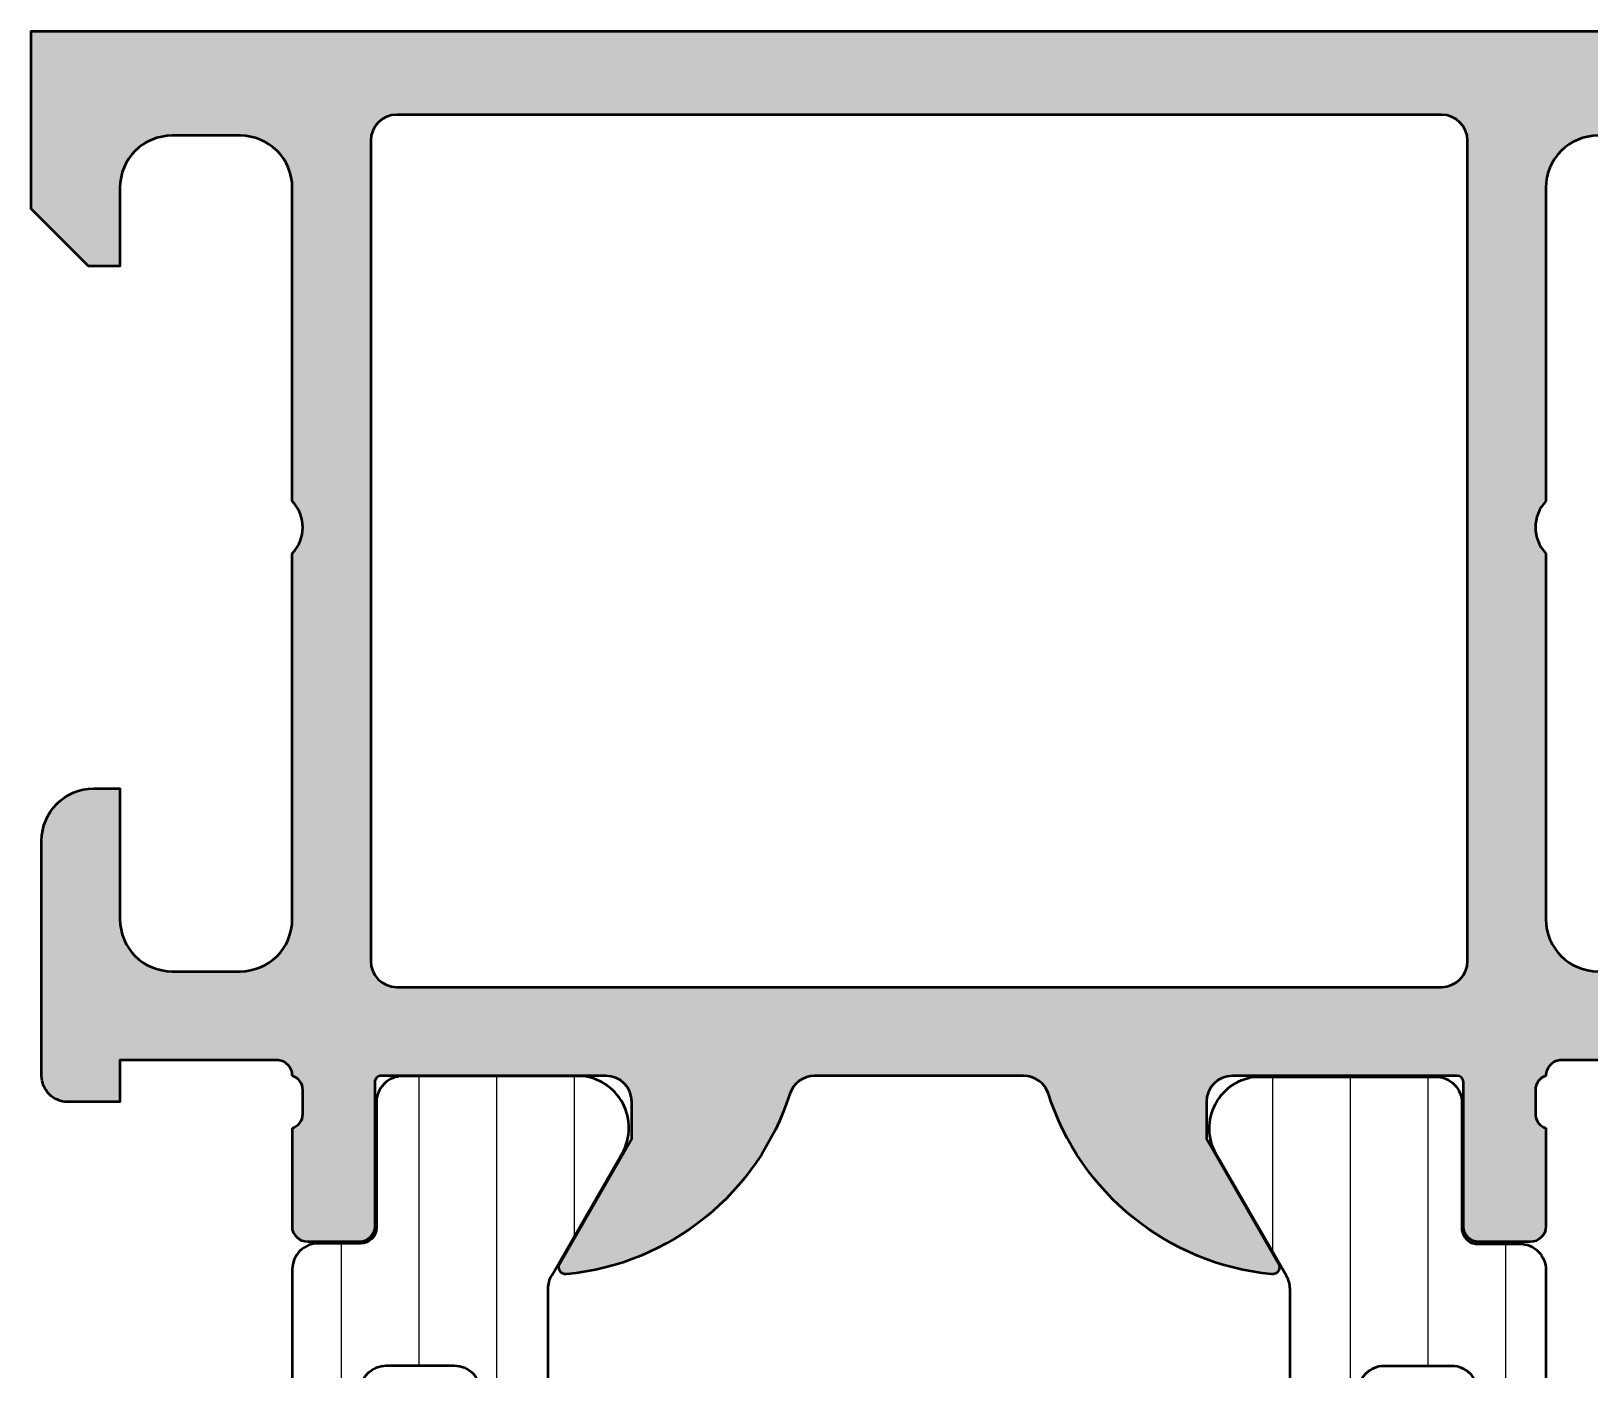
# Model space of a CAD drawing. Extents: x -25 to 59, y 0 to 75.
# Drawn here: x 0 to 29.84, y 49.37 to 75 of the extents above; entities that cross this region are included whole.
import ezdxf

# ---------------------------------------------------------------- set-up
doc = ezdxf.new("R2010")
doc.units = 0
for name, color, linetype, lineweight in [('0S-Alu contour', 7, 'Continuous', 50), ('0S-Alu hatch', 252, 'Continuous', 25), ('0S-Plastic contour', 254, 'Continuous', 50), ('0S-Plastic hatch', 253, 'Continuous', 25)]:
    doc.layers.add(name, color=color, linetype=linetype, lineweight=lineweight)
pattern_1 = [(90, (0, 0), (-1.4859, 0), [])]

# ---------------------------------------------------------------- blocks, each defined once
blk = doc.blocks.new('345640__C8034C5F_91FA_4749_A94E_6A151648BC97_')
at = {"layer": '0S-Alu hatch'}
h = blk.add_hatch(color=256, dxfattribs=at)
edge = h.paths.add_edge_path()
edge.add_ellipse((58.49992464003361, 74.49992616591749), major_axis=(-0.5000738395331804, 0), ratio=1, start_angle=180.0084601690355, end_angle=269.99154048673387, ccw=False)
edge.add_line((58.99999847411528, 74.50000000572254), (58.99999847411528, 70.49999976730396))
edge.add_ellipse((58.49997180117775, 70.50002644024148), major_axis=(-0.5000266736489304, 0), ratio=1, start_angle=90.003056330449, end_angle=179.9969436696916, ccw=False)
edge.add_line((58.49999847411528, 69.99999976730396), (57.19994964599024, 69.99999976730396))
edge.add_ellipse((57.19997631892778, 70.50002644024147), major_axis=(-0.5000266736489161, 0), ratio=1, start_angle=0.003056330070023705, end_angle=89.99694366954941, ccw=False)
edge.add_line((56.69994964599027, 70.49999976730517), (56.69994964599027, 71.00000000572254))
edge.add_line((56.69994964599027, 71.00000000572254), (57.69994964599027, 71.00000000572254))
edge.add_line((57.69994964599027, 71.00000000572254), (57.69994964599027, 72.70001221275379))
edge.add_arc((56.69996135248829, 72.7000239192518), 0.9999882935705054, 359.999329259861, 450.0006707407811)
edge.add_line((56.69994964599027, 73.70001221275379), (52.69994964599026, 73.70001221275379))
edge.add_arc((52.70006426727851, 72.69989759146556), 1.000114627856507, 90.00656656336264, 179.9934334366156)
edge.add_line((51.69994964599027, 72.70001221275419), (51.69994964599027, 71.00000000572254))
edge.add_line((51.69994964599027, 71.00000000572254), (52.69994964599027, 71.00000000572254))
edge.add_line((52.69994964599027, 71.00000000572254), (52.69994964599027, 70.49999976730396))
edge.add_ellipse((52.2000173100459, 70.49993210324834), major_axis=(-0.4999323405234234, 0), ratio=1, start_angle=89.99224522098422, end_angle=180.0077547790363, ccw=False)
edge.add_line((52.19994964599028, 69.99999976730396), (49.39996185302154, 69.99999976730396))
edge.add_ellipse((49.39998852595904, 70.50002644024147), major_axis=(-0.5000266736489161, 0), ratio=1, start_angle=0.003056330070023705, end_angle=89.99694366955418, ccw=False)
edge.add_line((48.89996185302153, 70.49999976730517), (48.89996185302153, 70.69998145675706))
edge.add_ellipse((49.39999887145319, 70.69994467676159), major_axis=(-0.5000370197843301, 0), ratio=1, start_angle=270.0042416857498, end_angle=359.9957856350814, ccw=False)
edge.add_line((49.39996185302152, 71.19998169517565), (49.89996185302151, 71.19998169517567))
edge.add_arc((49.90001932782431, 71.69992422037286), 0.4999425285009383, 269.9934131156123, 360.0065868844339)
edge.add_line((50.39996185302151, 71.69998169517606), (50.39996185302151, 72.89999390220692))
edge.add_arc((49.90001932782432, 72.90005137700972), 0.4999425285009346, 359.9934131156214, 450.0065868843877)
edge.add_line((49.89996185302152, 73.39999390220692), (34.50012054442777, 73.39999390220692))
edge.add_arc((34.500185108328, 72.89992933830669), 0.5000645680681906, 90.00739752271738, 179.9926024773131)
edge.add_line((34.00012054442778, 72.89999390220666), (34.00012054442778, 71.5999679622655))
edge.add_line((34.00012054442778, 71.5999679622655), (32.90014495849027, 70.49999213790943))
edge.add_line((32.90014495849027, 70.49999213790943), (32.30016937255277, 70.49999213790943))
edge.add_line((32.30016937255277, 70.49999213790943), (32.30016937255277, 72.00045013999988))
edge.add_arc((31.30008413902605, 72.00035727656363), 1.000085237838167, 0.0053202294919001, 89.99500762115176)
edge.add_line((31.30017127990141, 73.00044251060535), (30.00012245177641, 73.00044251060535))
edge.add_arc((30.00017726046465, 72.00038770230616), 1.000054809801107, 90.00314013440826, 179.997296995918)
edge.add_line((29.00012245177641, 72.00043488121278), (29.00012245177641, 66.00000024414112))
edge.add_arc((29.52496179209475, 65.50000024414112), 0.7248836686984961, 136.3884232636856, 223.6115767363143)
edge.add_line((29.00012245177641, 65.00000024414112), (29.00012245177641, 58.00000024414112))
edge.add_arc((30.00018124950537, 58.00005904187008), 1.000058799457446, 180.003368663758, 269.9966313363592)
edge.add_line((30.00012245177641, 57.00000024414112), (31.3001712799014, 57.00000024414112))
edge.add_arc((31.30008307135959, 58.00008654516787), 1.000086304916797, 270.0050535410241, 359.9950557420427)
edge.add_line((32.30016937255277, 58.00000024414), (32.30016937255277, 60.50000024414112))
edge.add_line((32.30016937255277, 60.50000024414112), (32.80016937255278, 60.50000024414112))
edge.add_ellipse((32.80008190198384, 59.49991277357217), major_axis=(-1.000087474394158, 0), ratio=1, start_angle=180.0050112561101, end_angle=269.9949887439186, ccw=False)
edge.add_line((33.80016937255278, 59.50000024414162), (33.80010833739652, 55.00000024414113))
edge.add_ellipse((33.30013907801721, 54.99997713250411), major_axis=(-0.4999692599134935, 0), ratio=1, start_angle=89.9964771677619, end_angle=180.0026485613532, ccw=False)
edge.add_line((33.30010833739651, 54.50000787353566), (32.30010833739652, 54.50000024414111))
edge.add_line((32.30010833739652, 54.50000024414111), (32.30010833739652, 55.2999956665044))
edge.add_line((32.30010833739652, 55.2999956665044), (29.30020179747952, 55.2999956665044))
edge.add_arc((29.29955509031869, 55.00078188532082), 0.2992144800645982, 89.87616368119097, 180.1613620482541)
edge.add_arc((29.0791782434122, 54.73241861699176), 0.2788950563274203, 106.419876419495, 181.1645893740997)
edge.add_line((28.80034079686917, 54.72675020899337), (28.80034079686917, 54.27315620899338))
edge.add_arc((29.07920889251233, 54.26749554951633), 0.2789255417371501, 178.8371299271147, 253.5754054446458)
edge.add_line((29.00034179686917, 53.99995220899338), (29.00034179686917, 52.11994120898487))
edge.add_ellipse((28.70034179686917, 52.11994120898487), major_axis=(-0.2999999999999971, 0), ratio=1, start_angle=90.00000000000068, end_angle=180, ccw=False)
edge.add_line((28.70034179686918, 51.81994120898487), (27.72036747782638, 51.81994120898487))
edge.add_ellipse((27.72036747782638, 52.11994120898487), major_axis=(-0.2999999999999971, 0), ratio=1, start_angle=0, end_angle=90, ccw=False)
edge.add_line((27.42036747782639, 52.11994120898487), (27.42036747782638, 54.87993920898486))
edge.add_arc((27.30036747782638, 54.87993920898486), 0.1200000000000045, 0, 90)
edge.add_line((27.30036747782638, 54.99993920898487), (23.00034179686917, 54.99993920898487))
edge.add_arc((23.00034179686917, 54.49993920898487), 0.5, 90.0000000000004, 180)
edge.add_line((22.50034179686918, 54.49993920898487), (22.50034179686918, 53.79993920898487))
edge.add_line((22.50034179686918, 53.79993920898487), (23.88183725449154, 51.40711888595731))
edge.add_ellipse((23.76222201222088, 51.33805899363317), major_axis=(-0.1381197846482938, 0), ratio=1, start_angle=84.37742244920457, end_angle=209.9999999999972, ccw=False)
edge.add_ellipse((24.23856503804298, 56.17654807083262), major_axis=(-4.999999999999935, 0), ratio=1, start_angle=17.74841635606998, end_angle=84.3774224492065, ccw=False)
edge.add_arc((19.00034179686918, 54.49993920898482), 0.500000000000057, 17.74841635607156, 90.00000000000081)
edge.add_line((19.00034179686917, 54.99993920898487), (15.00034179686917, 54.99993920898487))
edge.add_arc((15.00034179686919, 54.49993920898482), 0.5000000000000528, 90.00000000000205, 162.2515836439316)
edge.add_ellipse((9.762118555695391, 56.17654807083262), major_axis=(-4.999999999999941, 0), ratio=1, start_angle=95.62257755079338, end_angle=162.2515836439297, ccw=False)
edge.add_ellipse((10.23846158151747, 51.33805899363316), major_axis=(-0.1381197846482951, 0), ratio=1, start_angle=-30.000000000000114, end_angle=95.62257755079469, ccw=False)
edge.add_line((10.11884633924681, 51.40711888595731), (11.50034179686918, 53.79993920898487))
edge.add_line((11.50034179686918, 53.79993920898487), (11.50034179686917, 54.49993920898487))
edge.add_arc((11.00034179686917, 54.49993920898487), 0.5000000000000036, 0, 90)
edge.add_line((11.00034179686917, 54.99993920898487), (6.704921132230084, 54.99993920898487))
edge.add_arc((6.700279674300728, 54.88002900563123), 0.120000000000096, 87.78331413525827, 180)
edge.add_line((6.580279674300632, 54.88002900563123), (6.580279674300631, 52.12003100563122))
edge.add_ellipse((6.280279674300637, 52.12003100563122), major_axis=(-0.2999999999999936, 0), ratio=1, start_angle=90.00000000000068, end_angle=180, ccw=False)
edge.add_line((6.280279674300641, 51.82003100563122), (5.300305355257841, 51.82003100563122))
edge.add_ellipse((5.300305355257845, 52.12003100563122), major_axis=(-0.2999999999999971, 0), ratio=1, start_angle=0, end_angle=89.99999999999937, ccw=False)
edge.add_line((5.000305355257848, 52.12003100563122), (5.000305355257844, 54.00004200563973))
edge.add_arc((4.921438259614672, 54.26758534616268), 0.2789255417371523, 286.4245945553552, 361.1628700728862)
edge.add_line((5.200306355257843, 54.27324600563974), (5.200306355257844, 54.72684000563972))
edge.add_arc((4.921468908714818, 54.7325084136381), 0.2788950563274154, 358.8354106259031, 433.5801235805089)
edge.add_arc((4.700248040220441, 54.99993851652837), 0.300057328681937, 0.0172788439562024, 90.06253238334263)
edge.add_line((4.699920558923627, 55.2999956665044), (1.700012230867284, 55.2999956665044))
edge.add_line((1.700012230867284, 55.2999956665044), (1.700012230867284, 54.50000024414112))
edge.add_line((1.700012230867284, 54.50000024414112), (0.7000122308672914, 54.50000787353565))
edge.add_ellipse((0.6999814720294396, 54.99997714408761), major_axis=(-0.4999692714981292, 0), ratio=1, start_angle=-0.0026472339234828723, end_angle=90.00352491981653, ccw=False)
edge.add_line((0.2000122010649557, 55.00000024414188), (0.1999511659087119, 59.50000024414112))
edge.add_ellipse((1.200038654751833, 59.49991275529539), major_axis=(-1.000087492669935, 0), ratio=1, start_angle=270.00501059553403, end_angle=359.9949876969895, ccw=False)
edge.add_line((1.199951195711034, 60.50000024414112), (1.699951195711034, 60.50000024414112))
edge.add_line((1.699951195711034, 60.50000024414112), (1.699951195711034, 58.00000024414112))
edge.add_arc((2.700038593184097, 58.00008764160375), 1.000087401291886, 180.0050070680665, 269.9949861016792)
edge.add_line((2.699951076501748, 57.00000024414112), (3.999999904626744, 57.00000024414112))
edge.add_arc((3.999941106897773, 58.00005904187009), 1.000058799457457, 270.0033686636414, 359.996631336242)
edge.add_line((4.999999904626744, 58.00000024413908), (4.999999904626744, 65.00000024414112))
edge.add_arc((4.475160564308386, 65.50000024414112), 0.724883668698509, 316.3884232636866, 403.6115767363133)
edge.add_line((4.999999904626744, 66.00000024414112), (4.999999904626744, 72.00043488121082))
edge.add_arc((3.999945095938501, 72.00038770230616), 1.000054809801107, 0.0027030040819815, 89.99685986559176)
edge.add_line((3.999999904626741, 73.00044251060535), (2.699951076501744, 73.00044251060535))
edge.add_arc((2.700037522117388, 72.00035618352157), 1.000086330819881, 90.004952541383, 179.9946171550669)
edge.add_line((1.699951195711035, 72.00045013999929), (1.699951195711034, 70.49999213790943))
edge.add_line((1.699951195711034, 70.49999213790943), (1.099975609773534, 70.49999213790943))
edge.add_line((1.099975609773534, 70.49999213790943), (-2.9e-15, 71.5999679622655))
edge.add_line((-2.9e-15, 71.5999679622655), (-2.8e-15, 75))
edge.add_line((-2.8e-15, 75), (58.49999847411528, 75))
edge = h.paths.add_edge_path()
edge.add_line((27.50013771056547, 57.19999719238408), (27.50013771056547, 72.89999390220612))
edge.add_arc((27.00013496969785, 72.8999911613393), 0.5000027408751234, 0.0003140784807261, 89.99968592142906)
edge.add_line((27.00013771056547, 73.39999390220692), (6.999984645837681, 73.39999390220692))
edge.add_arc((6.999987386705289, 72.8999911613393), 0.5000027408751199, 90.00031407857063, 179.9996859215192)
edge.add_line((6.499984645837682, 72.89999390220612), (6.499984645837682, 57.19999719238408))
edge.add_arc((6.999987386705279, 57.19999993325091), 0.5000027408751092, 180.0003140784807, 269.9996859214307)
edge.add_line((6.999984645837682, 56.6999971923833), (27.00013771056547, 56.6999971923833))
edge.add_arc((27.00013496969786, 57.19999993325092), 0.5000027408751163, 270.0003140785702, 359.9996859215192)
at = {"layer": '0S-Alu contour', "color": 7}
for points in [[(1.699951195711035, 72.00045013999929), (1.699951195711034, 70.49999213790943), (1.099975609773534, 70.49999213790943), (-2.9e-15, 71.5999679622655), (-2.8e-15, 75), (58.49999847411528, 75)], [(27.00013771056547, 73.39999390220692), (6.999984645837681, 73.39999390220692)], [(3.999999904626741, 73.00044251060535), (2.699951076501744, 73.00044251060535)], [(6.499984645837682, 72.89999390220612), (6.499984645837682, 57.19999719238408)], [(27.50013771056547, 57.19999719238408), (27.50013771056547, 72.89999390220612)], [(4.999999904626744, 66.00000024414112), (4.999999904626744, 72.00043488121082)], [(29.00012245177641, 72.00043488121278), (29.00012245177641, 66.00000024414112)], [(4.999999904626744, 58.00000024413908), (4.999999904626744, 65.00000024414112)], [(29.00012245177641, 65.00000024414112), (29.00012245177641, 58.00000024414112)], [(1.199951195711034, 60.50000024414112), (1.699951195711034, 60.50000024414112), (1.699951195711034, 58.00000024414112)], [(0.2000122010649557, 55.00000024414188), (0.1999511659087119, 59.50000024414112)], [(2.699951076501748, 57.00000024414112), (3.999999904626744, 57.00000024414112)], [(6.999984645837682, 56.6999971923833), (27.00013771056547, 56.6999971923833)], [(4.699920558923627, 55.2999956665044), (1.700012230867284, 55.2999956665044), (1.700012230867284, 54.50000024414112), (0.7000122308672914, 54.50000787353565)], [(33.30010833739651, 54.50000787353566), (32.30010833739652, 54.50000024414111), (32.30010833739652, 55.2999956665044), (29.30020179747952, 55.2999956665044)], [(11.00034179686917, 54.99993920898487), (6.704921132230084, 54.99993920898487)], [(19.00034179686917, 54.99993920898487), (15.00034179686917, 54.99993920898487)], [(27.30036747782638, 54.99993920898487), (23.00034179686917, 54.99993920898487)], [(5.200306355257843, 54.27324600563974), (5.200306355257844, 54.72684000563972)], [(6.580279674300632, 54.88002900563123), (6.580279674300631, 52.12003100563122)], [(27.42036747782639, 52.11994120898487), (27.42036747782638, 54.87993920898486)], [(28.80034079686917, 54.72675020899337), (28.80034079686917, 54.27315620899338)], [(10.11884633924681, 51.40711888595731), (11.50034179686918, 53.79993920898487), (11.50034179686917, 54.49993920898487)], [(22.50034179686918, 54.49993920898487), (22.50034179686918, 53.79993920898487), (23.88183725449154, 51.40711888595731)], [(5.000305355257848, 52.12003100563122), (5.000305355257844, 54.00004200563973)], [(29.00034179686917, 53.99995220899338), (29.00034179686917, 52.11994120898487)], [(6.280279674300641, 51.82003100563122), (5.300305355257841, 51.82003100563122)], [(28.70034179686918, 51.81994120898487), (27.72036747782638, 51.81994120898487)]]:
    blk.add_lwpolyline(points, dxfattribs=at)
for centre, radius, start, end in [((6.999987386705289, 72.8999911613393), 0.5000027408751199, 90.00031407857063, 179.9996859215192), ((27.00013496969785, 72.8999911613393), 0.5000027408751234, 0.0003140784807261, 89.99968592142906), ((2.700037522117388, 72.00035618352157), 1.000086330819881, 90.004952541383, 179.9946171550669), ((3.999945095938501, 72.00038770230616), 1.000054809801107, 0.0027030040819815, 89.99685986559176), ((30.00017726046465, 72.00038770230616), 1.000054809801107, 90.00314013440826, 179.997296995918), ((4.475160564308386, 65.50000024414112), 0.724883668698509, 316.3884232636866, 43.6115767363134), ((29.52496179209475, 65.50000024414112), 0.7248836686984961, 136.3884232636856, 223.6115767363143), ((2.700038593184097, 58.00008764160375), 1.000087401291886, 180.0050070680665, 269.9949861016792), ((3.999941106897773, 58.00005904187009), 1.000058799457457, 270.0033686636414, 359.996631336242), ((30.00018124950537, 58.00005904187008), 1.000058799457446, 180.003368663758, 269.9966313363592), ((6.999987386705279, 57.19999993325091), 0.5000027408751092, 180.0003140784807, 269.9996859214307), ((27.00013496969786, 57.19999993325092), 0.5000027408751163, 270.0003140785702, 359.9996859215192), ((4.700248040220441, 54.99993851652837), 0.300057328681937, 0.0172788439562024, 90.06253238334263), ((29.29955509031869, 55.00078188532082), 0.2992144800645982, 89.87616368119097, 180.1613620482541), ((4.921468908714818, 54.7325084136381), 0.2788950563274154, 358.8354106259031, 73.58012358050895), ((6.700279674300728, 54.88002900563123), 0.120000000000096, 87.78331413525827, 180), ((11.00034179686917, 54.49993920898487), 0.5000000000000036, 0, 90), ((15.00034179686919, 54.49993920898482), 0.5000000000000528, 90.00000000000205, 162.2515836439316), ((19.00034179686918, 54.49993920898482), 0.500000000000057, 17.74841635607156, 90.00000000000081), ((23.00034179686917, 54.49993920898487), 0.5, 90.0000000000004, 180), ((27.30036747782638, 54.87993920898486), 0.1200000000000045, 0, 90), ((29.0791782434122, 54.73241861699176), 0.2788950563274203, 106.419876419495, 181.1645893740997), ((4.921438259614672, 54.26758534616268), 0.2789255417371523, 286.4245945553552, 1.162870072886224), ((29.07920889251233, 54.26749554951633), 0.2789255417371501, 178.8371299271147, 253.5754054446458)]:
    blk.add_arc(centre, radius, start, end, dxfattribs=at)
at = {"layer": '0S-Alu contour', "color": 7, "extrusion": (0, 0, -1)}
for centre, radius, start, end in [((-1.200038654751833, 59.49991275529539), 1.000087492669935, 0.0050123030105428, 89.99498940446595), ((-0.6999814720294396, 54.99997714408761), 0.4999692714981292, 269.9964750801835, 0.0026472339235282), ((-9.762118555695391, 56.17654807083262), 4.999999999999941, 197.7484163560703, 264.3774224492066), ((-24.23856503804298, 56.17654807083262), 4.999999999999935, 275.6225775507935, 342.25158364393), ((-5.300305355257845, 52.12003100563122), 0.2999999999999971, 270.0000000000007, 0), ((-6.280279674300637, 52.12003100563122), 0.2999999999999936, 180, 269.9999999999993), ((-27.72036747782638, 52.11994120898487), 0.2999999999999971, 270, 0), ((-28.70034179686917, 52.11994120898487), 0.2999999999999971, 180, 269.9999999999993), ((-10.23846158151747, 51.33805899363316), 0.1381197846482951, 264.3774224492053, 30.00000000000008), ((-23.76222201222088, 51.33805899363317), 0.1381197846482938, 150.0000000000028, 275.6225775507954)]:
    blk.add_arc(centre, radius, start, end, dxfattribs=at)
blk = doc.blocks.new('284031__4D6A6864_2C99_44A6_B55B_17BB6EF23F01___2649BEF6_AC04_47E5_A611_913F20BE0644_')
at = {"layer": '0S-Plastic hatch'}
h = blk.add_hatch(dxfattribs=at)
h.set_pattern_fill('ANSI31', color=256, scale=0.4680000000000001, angle=45, style=0)
h.set_pattern_definition(pattern_1)
edge = h.paths.add_edge_path()
edge.add_arc((5.499997320859798, 51.29260796640057), 0.4999973210979491, 89.99761772008348, 179.9982316841069)
edge.add_line((5, 51.29262339778484), (4.999977078441994, 25.45125658823265))
edge.add_ellipse((4.79583821281997, 25.45537538707201), major_axis=(-0.204180412775873, 0), ratio=1, start_angle=90.4850610657175, end_angle=178.8441310561823, ccw=False)
edge.add_line((4.797566765715235, 25.25120229122876), (0.6975667657269513, 25.25120229122875))
edge.add_arc((0.6975667657269654, 24.75120229122881), 0.4999999999999539, 90.0000000000016, 180)
edge.add_line((0.1975667657270115, 24.75120229122881), (0.197566765727008, 23.92045306784114))
edge.add_arc((1.197566765727078, 23.92045306784118), 1.000000000000071, 180, 254.9999999989172)
edge.add_line((0.9387477206062834, 22.95452724155693), (1.697566765726951, 22.75120229122875))
edge.add_line((1.697566765726951, 22.75120229122875), (1.697566765726944, 23.75120229122875))
edge.add_line((1.697566765726944, 23.75120229122875), (3.997566765715355, 23.75120229122875))
edge.add_ellipse((3.995857731874253, 22.74707631855112), major_axis=(-1.004127427074101, 0), ratio=1, start_angle=180.2298596784872, end_angle=269.90248202491375, ccw=False)
edge.add_line((4.999977078441992, 22.75110467439829), (4.999977078441987, 19.75122632025462))
edge.add_ellipse((3.995857519994093, 19.75532877543038), major_axis=(-1.00412793895801, 0), ratio=1, start_angle=90.09753001532022, end_angle=179.7659122786875, ccw=False)
edge.add_line((3.997566765715299, 18.75120229122875), (1.69756676572695, 18.75120229122875))
edge.add_line((1.69756676572695, 18.75120229122875), (1.697566765726837, 19.75120229122869))
edge.add_line((1.697566765726837, 19.75120229122869), (0.9387477206062698, 19.54787734087044))
edge.add_arc((1.197566765726943, 18.58195151458674), 0.9999999999995162, 105.0000000010843, 180)
edge.add_line((0.1975667657274278, 18.58195151458674), (0.197566765726944, 17.75120229122875))
edge.add_arc((0.6975667657269725, 17.75120229122878), 0.5000000000000285, 180, 269.9999999999976)
edge.add_line((0.6975667657269512, 17.25120229122875), (4.797566765715317, 17.25120229122875))
edge.add_ellipse((4.797566765715328, 17.05120229122877), major_axis=(-0.1999999999999673, 0), ratio=1, start_angle=180, end_angle=270.00000000000307, ccw=False)
edge.add_line((4.997566765715295, 17.05120229122877), (4.998887310705243, 16.21013004610088))
edge.add_arc((5.49888463137102, 16.21010925689816), 0.4999973210979704, 179.9976177199981, 269.9982316841403)
edge.add_line((5.498869199986718, 15.71011193603832), (6.309200532801622, 15.71008330962011))
edge.add_ellipse((6.309189666567303, 15.41008330981692), major_axis=(-0.2999999999999916, 0), ratio=1, start_angle=179.9979247021016, end_angle=269.99792470211383, ccw=False)
edge.add_line((6.609189666370503, 15.41007244358253), (6.608770786157717, 13.0100740742441))
edge.add_arc((7.108766763172721, 13.0100533243742), 0.4999959774455648, 179.9976222209284, 269.9982271832997)
edge.add_line((7.10875129255296, 12.51005734716798), (10.58529278835881, 12.50993069970388))
edge.add_arc((10.4430179914446, 13.4997539283803), 0.999996070924477, 278.1795327540127, 392.7249408019537)
edge.add_line((11.28429022210338, 14.04035838247478), (9.965903224316332, 16.32406298372988))
edge.add_ellipse((10.39892499606772, 16.5740472738396), major_axis=(-0.5000000001123741, 0), ratio=1, start_angle=-0.0020153890699816657, end_angle=29.997921298386075, ccw=False)
edge.add_line((9.898924996264675, 16.57406486142708), (9.900011308697387, 50.92833361702788))
edge.add_ellipse((10.4000113084035, 50.92831498385518), major_axis=(-0.5000000000533111, 0), ratio=1, start_angle=329.9979281044822, end_angle=359.99786479591927, ccw=False)
edge.add_line((9.967007647097862, 51.17833064206326), (11.2855600765546, 53.46193973131244))
edge.add_arc((10.44432701033438, 54.00260512706299), 0.9999960709244712, 327.2709086022711, 441.816316650216)
edge.add_line((10.58667351121613, 54.99241804653369), (7.110132015410305, 54.99254469399776))
edge.add_arc((7.110111265540404, 54.49254871698272), 0.4999959774456003, 89.99762222092833, 179.9982271832751)
edge.add_line((6.610115288334146, 54.49256418760271), (6.610360308914974, 52.09256579421701))
edge.add_ellipse((6.31036030911174, 52.09257666045134), major_axis=(-0.3000000000000254, 0), ratio=1, start_angle=89.99792470212071, end_angle=179.9979247021016, ccw=False)
edge.add_line((6.310349442877456, 51.79257666064811), (5.500018110062531, 51.79260528706632))
edge = h.paths.add_edge_path()
edge.add_ellipse((6.799448700730956, 40.10119604774749), major_axis=(-0.5000000021572895, 0), ratio=1, start_angle=0, end_angle=90.00189908949841, ccw=False)
edge.add_line((6.299448698573667, 40.10119604587006), (6.299448698573677, 48.95118994235432))
edge.add_ellipse((6.799448700661266, 48.95118994053621), major_axis=(-0.5000000020876216, 0), ratio=1, start_angle=269.9981008973781, end_angle=360, ccw=False)
edge.add_line((6.799465273458126, 49.45118994234918), (8.099459379726026, 49.45118994234918))
edge.add_ellipse((8.099463019082641, 48.95119358170581), major_axis=(-0.499996360656621, 0), ratio=1, start_angle=179.9995829571355, end_angle=270.0004170425837, ccw=False)
edge.add_line((8.599459379726017, 48.95118994234675), (8.599459379726031, 40.10119604586718))
edge.add_ellipse((8.09946301908278, 40.10119240650811), major_axis=(-0.4999963606564967, 0), ratio=1, start_angle=89.99958295740163, end_angle=180.0004170428646, ccw=False)
edge.add_line((8.099459379726039, 39.60119604586486), (6.799465273413294, 39.60119604586486))
edge = h.paths.add_edge_path()
edge.add_ellipse((8.099463019093086, 27.40119358240433), major_axis=(-0.4999963606565571, 0), ratio=1, start_angle=179.9995829571355, end_angle=270.00041704259223, ccw=False)
edge.add_line((8.599459379736398, 27.40118994304764), (8.599459379736402, 18.55121130535757))
edge.add_ellipse((8.099444120947346, 18.55121130535237), major_axis=(-0.5000152587890554, 0), ratio=1, start_angle=89.9999999999988, end_angle=180, ccw=False)
edge.add_line((8.099444120947336, 18.05119604656332), (6.799433439794992, 18.05119604656332))
edge.add_ellipse((6.799433439794985, 18.55118078777423), major_axis=(-0.4999847412109269, 0), ratio=1, start_angle=0, end_angle=90.0000000000008, ccw=False)
edge.add_line((6.299448698584058, 18.55118078777423), (6.299448698584058, 27.40118994305278))
edge.add_ellipse((6.799448700671669, 27.40118994123469), major_axis=(-0.5000000020876109, 0), ratio=1, start_angle=269.9981008973833, end_angle=360, ccw=False)
edge.add_line((6.799465273468482, 27.90118994304764), (8.099459379736398, 27.90118994304764))
edge = h.paths.add_edge_path()
edge.add_ellipse((8.099459379736391, 38.1011960465633), major_axis=(-0.5000000000000142, 0), ratio=1, start_angle=180, end_angle=269.999999998808, ccw=False)
edge.add_line((8.599459379736405, 38.10119604656852), (8.599459379736402, 29.40118994305284))
edge.add_ellipse((8.099459379736395, 29.40118994304764), major_axis=(-0.4999999999999965, 0), ratio=1, start_angle=90.00000000000159, end_angle=180, ccw=False)
edge.add_line((8.099459379736407, 28.90118994304765), (6.799448698584055, 28.90118994304764))
edge.add_ellipse((6.799448698584048, 29.40118994304763), major_axis=(-0.4999999999999929, 0), ratio=1, start_angle=0, end_angle=90.0000000000008, ccw=False)
edge.add_line((6.299448698584055, 29.40118994304763), (6.299448698584041, 38.10119604656853))
edge.add_ellipse((6.799448698584048, 38.10119604656332), major_axis=(-0.5000000000000142, 0), ratio=1, start_angle=269.99999999880635, end_angle=360, ccw=False)
edge.add_line((6.799448698594464, 38.60119604656333), (8.099459379746794, 38.60119604656332))
at = {"layer": '0S-Alu contour', "color": 7}
for points in [[(6.799465273458126, 49.45118994234918), (8.099459379726026, 49.45118994234918)], [(6.299448698573667, 40.10119604587006), (6.299448698573677, 48.95118994235432)], [(8.599459379726017, 48.95118994234675), (8.599459379726031, 40.10119604586718)], [(8.099459379726039, 39.60119604586486), (6.799465273413294, 39.60119604586486)], [(6.799448698594464, 38.60119604656333), (8.099459379746794, 38.60119604656332)], [(6.299448698584055, 29.40118994304763), (6.299448698584041, 38.10119604656853)], [(8.599459379736405, 38.10119604656852), (8.599459379736402, 29.40118994305284)], [(8.099459379736407, 28.90118994304765), (6.799448698584055, 28.90118994304764)], [(6.799465273468482, 27.90118994304764), (8.099459379736398, 27.90118994304764)], [(6.299448698584058, 18.55118078777423), (6.299448698584058, 27.40118994305278)], [(8.599459379736398, 27.40118994304764), (8.599459379736402, 18.55121130535757)], [(8.099444120947336, 18.05119604656332), (6.799433439794992, 18.05119604656332)]]:
    blk.add_lwpolyline(points, dxfattribs=at)
at = {"layer": '0S-Alu contour', "color": 7, "extrusion": (0, 0, -1)}
for centre, radius, start, end in [((-6.799448700661266, 48.95118994053621), 0.5000000020876216, 0, 90.00189910262193), ((-8.099463019082641, 48.95119358170581), 0.499996360656621, 89.9995829574163, 180.0004170428646), ((-6.799448700730956, 40.10119604774749), 0.5000000021572895, 269.9981009105016, 0), ((-8.09946301908278, 40.10119240650811), 0.4999963606564967, 179.9995829571354, 270.0004170425984), ((-6.799448698584048, 38.10119604656332), 0.5000000000000142, 0, 90.00000000119365), ((-8.099459379736391, 38.1011960465633), 0.5000000000000142, 90.00000000119202, 180), ((-6.799448698584048, 29.40118994304763), 0.4999999999999929, 269.9999999999992, 0), ((-8.099459379736395, 29.40118994304764), 0.4999999999999965, 180, 269.9999999999984), ((-6.799448700671669, 27.40118994123469), 0.5000000020876109, 0, 90.00189910261665), ((-8.099463019093086, 27.40119358240433), 0.4999963606565571, 89.99958295740775, 180.0004170428646), ((-6.799433439794985, 18.55118078777423), 0.4999847412109269, 269.9999999999992, 0), ((-8.099444120947346, 18.55121130535237), 0.5000152587890554, 180, 270.0000000000012)]:
    blk.add_arc(centre, radius, start, end, dxfattribs=at)
at = {"layer": '0S-Plastic contour', "color": 7}
for points in [[(10.58667351121613, 54.99241804653369), (7.110132015410305, 54.99254469399776)], [(6.610115288334146, 54.49256418760271), (6.610360308914974, 52.09256579421701)], [(9.967007647097862, 51.17833064206326), (11.2855600765546, 53.46193973131244)], [(6.310349442877456, 51.79257666064811), (5.500018110062531, 51.79260528706632)], [(5, 51.29262339778484), (4.999977078441994, 25.45125658823265)], [(9.898924996264675, 16.57406486142708), (9.900011308697387, 50.92833361702788)], [(4.797566765715235, 25.25120229122876), (0.6975667657269513, 25.25120229122875)], [(0.1975667657270115, 24.75120229122881), (0.197566765727008, 23.92045306784114)], [(0.9387477206062834, 22.95452724155693), (1.697566765726951, 22.75120229122875), (1.697566765726944, 23.75120229122875), (3.997566765715355, 23.75120229122875)], [(4.999977078441992, 22.75110467439829), (4.999977078441987, 19.75122632025462)], [(3.997566765715299, 18.75120229122875), (1.69756676572695, 18.75120229122875), (1.697566765726837, 19.75120229122869), (0.9387477206062698, 19.54787734087044)], [(0.1975667657274278, 18.58195151458674), (0.197566765726944, 17.75120229122875)], [(0.6975667657269512, 17.25120229122875), (4.797566765715317, 17.25120229122875)], [(4.997566765715295, 17.05120229122877), (4.998887310705243, 16.21013004610088)], [(11.28429022210338, 14.04035838247478), (9.965903224316332, 16.32406298372988)], [(5.498869199986718, 15.71011193603832), (6.309200532801622, 15.71008330962011)], [(6.609189666370503, 15.41007244358253), (6.608770786157717, 13.0100740742441)], [(7.10875129255296, 12.51005734716798), (10.58529278835881, 12.50993069970388)]]:
    blk.add_lwpolyline(points, dxfattribs=at)
for centre, radius, start, end in [((7.110111265540404, 54.49254871698272), 0.4999959774456003, 89.99762222092833, 179.9982271832751), ((10.44432701033438, 54.00260512706299), 0.9999960709244712, 327.2709086022711, 81.81631665021601), ((5.499997320859798, 51.29260796640057), 0.4999973210979491, 89.99761772008348, 179.9982316841069), ((0.6975667657269654, 24.75120229122881), 0.4999999999999539, 90.0000000000016, 180), ((1.197566765727078, 23.92045306784118), 1.000000000000071, 180, 254.9999999989172), ((1.197566765726943, 18.58195151458674), 0.9999999999995162, 105.0000000010843, 180), ((0.6975667657269725, 17.75120229122878), 0.5000000000000285, 180, 269.9999999999976), ((5.49888463137102, 16.21010925689816), 0.4999973210979704, 179.9976177199981, 269.9982316841403), ((10.4430179914446, 13.4997539283803), 0.999996070924477, 278.1795327540127, 32.7249408019537), ((7.108766763172721, 13.0100533243742), 0.4999959774455648, 179.9976222209284, 269.9982271832997)]:
    blk.add_arc(centre, radius, start, end, dxfattribs=at)
at = {"layer": '0S-Plastic contour', "color": 7, "extrusion": (0, 0, -1)}
for centre, radius, start, end in [((-6.31036030911174, 52.09257666045134), 0.3000000000000254, 180.0020752978985, 270.0020752978793), ((-10.4000113084035, 50.92831498385518), 0.5000000000533111, 0.0021352040807048, 30.0020718955178), ((-4.79583821281997, 25.45537538707201), 0.204180412775873, 181.1558689438178, 269.5149389342825), ((-3.995857731874253, 22.74707631855112), 1.004127427074101, 90.09751797508622, 179.7701403215128), ((-3.995857519994093, 19.75532877543038), 1.00412793895801, 180.2340877213126, 269.9024699846798), ((-4.797566765715328, 17.05120229122877), 0.1999999999999673, 89.99999999999694, 180), ((-10.39892499606772, 16.5740472738396), 0.5000000001123741, 330.002078701614, 0.0020153890700116), ((-6.309189666567303, 15.41008330981692), 0.2999999999999916, 90.00207529788617, 180.0020752978985)]:
    blk.add_arc(centre, radius, start, end, dxfattribs=at)
blk = doc.blocks.new('284031__D6F67B6C_E858_4703_9058_7BFA0DD28D0B___FDE8C2A0_8D2E_45E2_B297_E1969FCD776D_')
at = {"layer": '0S-Plastic hatch'}
h = blk.add_hatch(dxfattribs=at)
h.set_pattern_fill('ANSI31', color=256, scale=0.4680000000000001, angle=45, style=0)
h.set_pattern_definition(pattern_1)
edge = h.paths.add_edge_path()
edge.add_ellipse((28.50111536862897, 51.2824248976396), major_axis=(-0.4999973210979623, 0), ratio=1, start_angle=179.9976177199983, end_angle=269.99823168414036, ccw=False)
edge.add_line((29.00111268929474, 51.28240410843688), (29, 16.19991075675292))
edge.add_ellipse((28.50000267914014, 16.19992618813722), major_axis=(-0.4999973210979836, 0), ratio=1, start_angle=89.99761772008878, end_angle=179.998231684107, ccw=False)
edge.add_line((28.49998188993746, 15.69992886747143), (27.68965055712255, 15.69995749388963))
edge.add_arc((27.68963969088823, 15.39995749408642), 0.2999999999999952, 89.99792470211455, 179.9979247021014)
edge.add_line((27.38963969108503, 15.39996836032081), (27.38988471166585, 12.99996996693526))
edge.add_ellipse((27.05223832078559, 12.93273164968565), major_axis=(-0.3442761632483718, 0), ratio=1, start_angle=61.85996354895673, end_angle=191.262449957395, ccw=False)
edge.add_line((26.88986798458971, 12.62914978180706), (23.41332648878386, 12.51191848556823))
edge.add_ellipse((23.54129313443185, 13.49095795672969), major_axis=(-0.9873670788974555, 0), ratio=1, start_angle=-33.130024603864115, end_angle=82.55329492232562, ccw=False)
edge.add_line((22.7144399234454, 14.03059442322531), (24.0329923529018, 16.31420351247468))
edge.add_arc((23.59998869164975, 16.56421917066907), 0.5000000000000524, 329.9979281027701, 359.9978647972849)
edge.add_line((24.09998869130261, 16.56420053751029), (24.10107500373368, 50.91846929310928))
edge.add_arc((23.60107500404298, 50.9184868807311), 0.5000000000000253, 359.9979846069515, 389.9979213014618)
edge.add_line((24.03409677568366, 51.16847117080789), (22.71570977789661, 53.45217577206298))
edge.add_ellipse((23.5569820085554, 53.99278022615746), major_axis=(-0.999996070924482, 0), ratio=1, start_angle=-81.82046724598689, end_angle=32.72494080195338, ccw=False)
edge.add_line((23.41470721164118, 54.98260345483387), (26.89124870744703, 54.98247680736978))
edge.add_ellipse((26.89123323682727, 54.48248083016355), major_axis=(-0.4999959774455675, 0), ratio=1, start_angle=179.9976222209286, end_angle=269.99822718330006, ccw=False)
edge.add_line((27.39122921384228, 54.48246008029366), (27.39081033362948, 52.08246171095517))
edge.add_arc((27.69081033343268, 52.08245084472085), 0.299999999999997, 179.9979247021014, 269.9979247021146)
edge.add_line((27.69079946719837, 51.78245084491764), (28.50113080001327, 51.78242221849943))
edge = h.paths.add_edge_path()
edge.add_arc((27.2005512993387, 18.54134421400155), 0.5000000020876216, 269.9981008973825, 360)
edge.add_line((27.70055130142632, 18.54134421218343), (27.70055130142632, 27.3913381086677))
edge.add_arc((27.20055129926902, 27.39133810679024), 0.5000000021573054, 0, 90.00189908949602)
edge.add_line((27.2005347265867, 27.89133810867288), (25.90054062027397, 27.89133810867291))
edge.add_arc((25.90053698091724, 27.39134174802964), 0.4999963606565109, 89.99958295740367, 180.0004170428646)
edge.add_line((25.40054062027398, 27.39133810867058), (25.40054062027398, 18.54134421218859))
edge.add_arc((25.90053698091736, 18.54134057283195), 0.499996360656621, 179.9995829571354, 270.0004170425849)
edge.add_line((25.90054062027398, 18.04134421218858), (27.20053472654188, 18.04134421218859))
edge = h.paths.add_edge_path()
edge.add_line((27.70055130141594, 40.09134421330308), (27.70055130141594, 48.94135336676352))
edge.add_arc((27.20056656020501, 48.94135336676352), 0.4999847412109304, 0, 90.00000000000081)
edge.add_line((27.200566560205, 49.44133810797445), (25.90055587905265, 49.44133810797445))
edge.add_arc((25.90055587905265, 48.94132284918539), 0.5000152587890554, 89.9999999999992, 180)
edge.add_line((25.40054062026359, 48.94132284918539), (25.40054062026359, 40.09134421149012))
edge.add_arc((25.90053698090692, 40.09134057213344), 0.4999963606565677, 179.9995829571354, 270.0004170425911)
edge.add_line((25.90054062026359, 39.59134421149013), (27.20053472653151, 39.59134421149013))
edge.add_arc((27.20055129932831, 40.09134421330308), 0.5000000020876216, 269.9981008973842, 360)
edge = h.paths.add_edge_path()
edge.add_arc((25.90054062026358, 38.09134421149013), 0.4999999999999929, 90.0000000000004, 180)
edge.add_line((25.40054062026359, 38.09134421148493), (25.40054062026359, 29.39133810796925))
edge.add_arc((25.90054062026361, 29.39133810797446), 0.5000000000000142, 180, 269.999999998808)
edge.add_line((25.9005406202532, 28.89133810797444), (27.20055130140553, 28.89133810797444))
edge.add_arc((27.20055130141595, 29.39133810797444), 0.5, 269.9999999988063, 360)
edge.add_line((27.70055130141595, 29.39133810797444), (27.70055130141594, 38.09134421148492))
edge.add_arc((27.20055130141594, 38.09134421149013), 0.5, 0, 90)
edge.add_line((27.20055130141594, 38.59134421149013), (25.90054062026358, 38.59134421149013))
at = {"layer": '0S-Alu contour', "color": 7}
for points in [[(27.200566560205, 49.44133810797445), (25.90055587905265, 49.44133810797445)], [(25.40054062026359, 48.94132284918539), (25.40054062026359, 40.09134421149012)], [(27.70055130141594, 40.09134421330308), (27.70055130141594, 48.94135336676352)], [(25.90054062026359, 39.59134421149013), (27.20053472653151, 39.59134421149013)], [(27.20055130141594, 38.59134421149013), (25.90054062026358, 38.59134421149013)], [(25.40054062026359, 38.09134421148493), (25.40054062026359, 29.39133810796925)], [(27.70055130141595, 29.39133810797444), (27.70055130141594, 38.09134421148492)], [(25.9005406202532, 28.89133810797444), (27.20055130140553, 28.89133810797444)], [(27.2005347265867, 27.89133810867288), (25.90054062027397, 27.89133810867291)], [(25.40054062027398, 27.39133810867058), (25.40054062027398, 18.54134421218859)], [(27.70055130142632, 18.54134421218343), (27.70055130142632, 27.3913381086677)], [(25.90054062027398, 18.04134421218858), (27.20053472654188, 18.04134421218859)]]:
    blk.add_lwpolyline(points, dxfattribs=at)
for centre, radius, start, end in [((25.90055587905265, 48.94132284918539), 0.5000152587890554, 89.9999999999992, 180), ((27.20056656020501, 48.94135336676352), 0.4999847412109304, 0, 90.00000000000081), ((25.90053698090692, 40.09134057213344), 0.4999963606565677, 179.9995829571354, 270.0004170425911), ((27.20055129932831, 40.09134421330308), 0.5000000020876216, 269.9981008973842, 0), ((25.90054062026358, 38.09134421149013), 0.4999999999999929, 90.0000000000004, 180), ((27.20055130141594, 38.09134421149013), 0.5, 0, 90), ((25.90054062026361, 29.39133810797446), 0.5000000000000142, 180, 269.999999998808), ((27.20055130141595, 29.39133810797444), 0.5, 269.9999999988063, 0), ((25.90053698091724, 27.39134174802964), 0.4999963606565109, 89.99958295740367, 180.0004170428646), ((27.20055129926902, 27.39133810679024), 0.5000000021573054, 0, 90.00189908949602), ((25.90053698091736, 18.54134057283195), 0.499996360656621, 179.9995829571354, 270.0004170425849), ((27.2005512993387, 18.54134421400155), 0.5000000020876216, 269.9981008973825, 0)]:
    blk.add_arc(centre, radius, start, end, dxfattribs=at)
at = {"layer": '0S-Plastic contour', "color": 7}
for points in [[(23.41470721164118, 54.98260345483387), (26.89124870744703, 54.98247680736978)], [(27.39122921384228, 54.48246008029366), (27.39081033362948, 52.08246171095517)], [(24.03409677568366, 51.16847117080789), (22.71570977789661, 53.45217577206298)], [(27.69079946719837, 51.78245084491764), (28.50113080001327, 51.78242221849943)], [(29.00111268929474, 51.28240410843688), (29, 16.19991075675292)], [(24.09998869130261, 16.56420053751029), (24.10107500373368, 50.91846929310928)], [(22.7144399234454, 14.03059442322531), (24.0329923529018, 16.31420351247468)], [(28.49998188993746, 15.69992886747143), (27.68965055712255, 15.69995749388963)], [(27.38963969108503, 15.39996836032081), (27.38988471166585, 12.99996996693526)], [(26.88986798458971, 12.62914978180706), (23.41332648878386, 12.51191848556823)]]:
    blk.add_lwpolyline(points, dxfattribs=at)
at = {"layer": '0S-Plastic contour', "color": 7, "extrusion": (0, 0, -1)}
for centre, radius, start, end in [((-23.5569820085554, 53.99278022615746), 0.999996070924482, 327.2750591980466, 81.8204672459869), ((-26.89123323682727, 54.48248083016355), 0.4999959774455675, 90.00177281669993, 180.0023777790715), ((-28.50111536862897, 51.2824248976396), 0.4999973210979623, 90.00176831585966, 180.0023822800018), ((-28.50000267914014, 16.19992618813722), 0.4999973210979836, 180.001768315893, 270.0023822799112), ((-23.54129313443185, 13.49095795672969), 0.9873670788974557, 277.4467050776745, 33.13002460386407), ((-27.05223832078559, 12.93273164968565), 0.3442761632483718, 168.737550042605, 298.1400364510433)]:
    blk.add_arc(centre, radius, start, end, dxfattribs=at)
at = {"layer": '0S-Plastic contour', "color": 7}
for centre, radius, start, end in [((27.69081033343268, 52.08245084472085), 0.299999999999997, 179.9979247021014, 269.9979247021146), ((23.60107500404298, 50.9184868807311), 0.5000000000000253, 359.9979846069515, 29.99792130146178), ((23.59998869164975, 16.56421917066907), 0.5000000000000524, 329.9979281027701, 359.9978647972849), ((27.68963969088823, 15.39995749408642), 0.2999999999999952, 89.99792470211455, 179.9979247021014)]:
    blk.add_arc(centre, radius, start, end, dxfattribs=at)
blk = doc.blocks.new('368560__3C98CEE7_8043_458B_98FA_E3E4C73DA33E_')
at = {"layer": '0S-Alu contour', "color": 7}
blk.add_blockref('345640__C8034C5F_91FA_4749_A94E_6A151648BC97_', (0, 0), dxfattribs=at)
at = {"layer": '0S-Plastic contour', "color": 7}
for name in ['284031__4D6A6864_2C99_44A6_B55B_17BB6EF23F01___2649BEF6_AC04_47E5_A611_913F20BE0644_', '284031__D6F67B6C_E858_4703_9058_7BFA0DD28D0B___FDE8C2A0_8D2E_45E2_B297_E1969FCD776D_']:
    blk.add_blockref(name, (0, 0), dxfattribs=at)

msp = doc.modelspace()

# ---------------------------------------------------------------- block references
at = {"layer": '0S-Alu contour', "color": 7}
msp.add_blockref('368560__3C98CEE7_8043_458B_98FA_E3E4C73DA33E_', (0, 0), dxfattribs=at)

doc.saveas('drawing.dxf')
